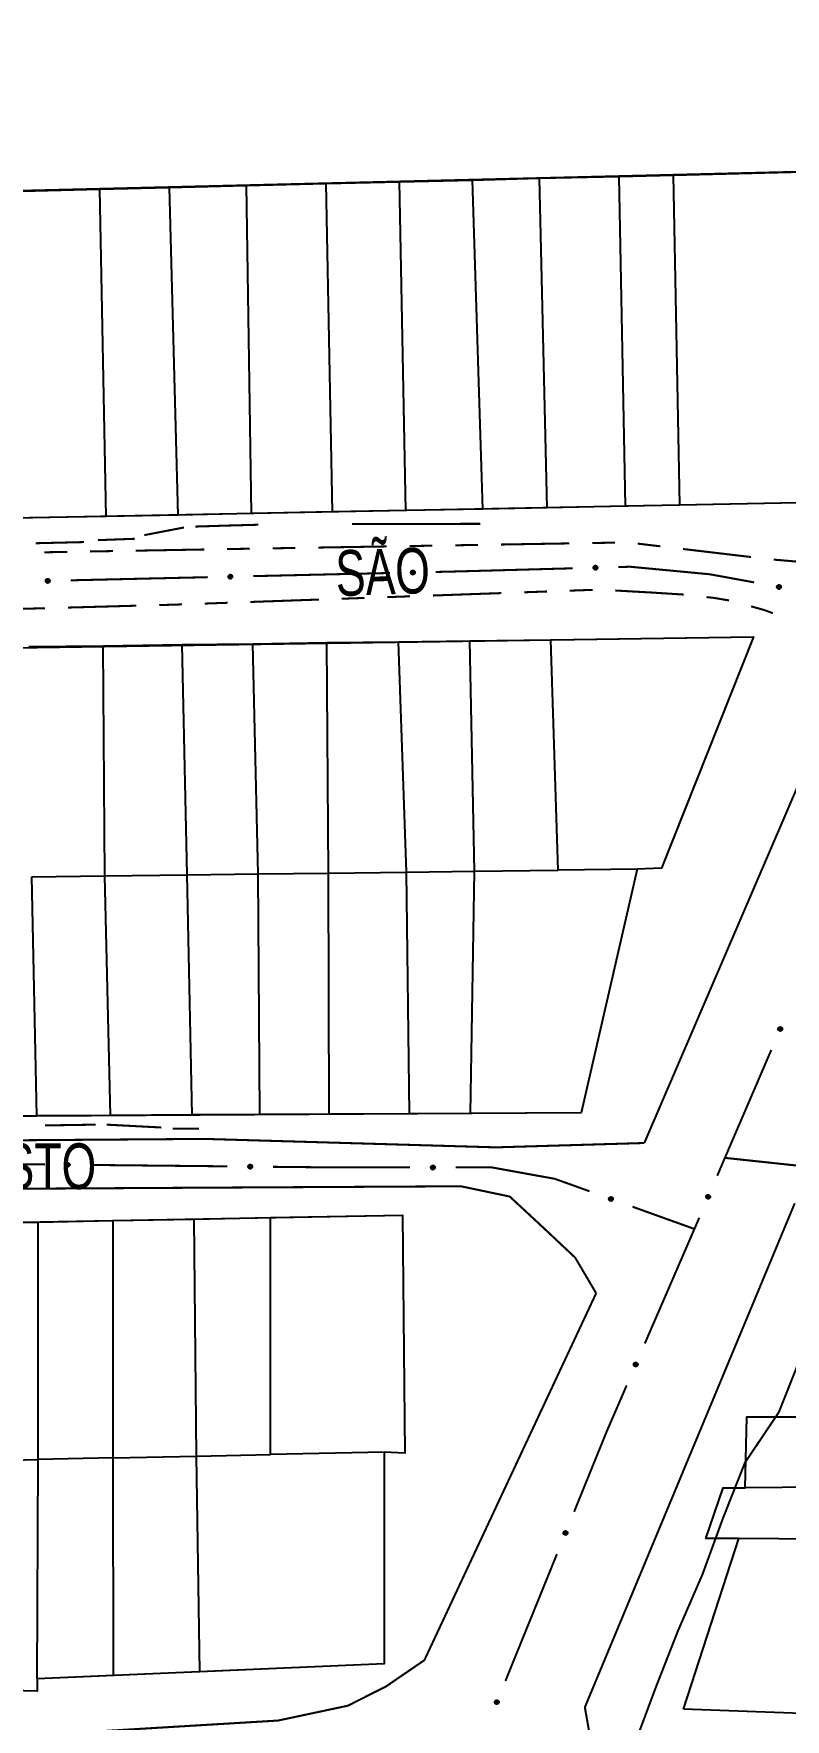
# Model space of a CAD drawing. Extents: x 203614 to 206284, y 4847494 to 4848495.
# Drawn here: x 204460.2 to 204526.1, y 4848072.4 to 4848220.1 of the extents above; entities that cross this region are included whole.
import ezdxf

# ---------------------------------------------------------------- set-up
doc = ezdxf.new("R2010")
doc.units = 0
doc.header["$LTSCALE"] = 1.5
doc.header["$MEASUREMENT"] = 0
doc.linetypes.add('PHANTOMX2', pattern=[5, 2.5, -0.5, 0.5, -0.5, 0.5, -0.5])
for name, color, linetype in [('CD-MALHA-LOTES', 40, 'CONTINUOUS'), ('HD-VALAS-DRENOS', 170, 'CONTINUOUS'), ('RU-QUADRAS', 210, 'CONTINUOUS'), ('SV-EIXO-RUA-N-PAV', 6, 'CONTINUOUS'), ('SV-EIXO-RUA-PAV', 20, 'CONTINUOUS'), ('SV-RUA-NAO-PAV-S-GUIA-C-GUIA', 7, 'PHANTOMX2'), ('SV-RUA-PAVIM-S-GUIA-C-GUIA', 7, 'CONTINUOUS'), ('SV-TXT-RUA-N-PAV-S-GUIA-C-GUIA', 7, 'CONTINUOUS')]:
    doc.layers.add(name, color=color, linetype=linetype)
doc.styles.add('ARIAL', font='ARIAL.TTF')

msp = doc.modelspace()

# ---------------------------------------------------------------- linework, layer by layer
at = {"layer": 'CD-MALHA-LOTES', "flags": 128}
for points in [[(204504.58, 4848207.45), (204511.56, 4848207.62)], [(204511.56, 4848207.62), (204516.32, 4848207.74)], [(204512.11, 4848178.72), (204511.56, 4848207.62)], [(204516.32, 4848207.74), (204541.45, 4848208.36)], [(204516.87, 4848178.81), (204516.32, 4848207.74)], [(204459.24, 4848206.34), (204466.05, 4848206.51)], [(204466.05, 4848206.51), (204472.14, 4848206.66)], [(204466.61, 4848177.83), (204466.05, 4848206.51)], [(204472.14, 4848206.66), (204478.89, 4848206.82)], [(204472.92, 4848177.95), (204472.14, 4848206.66)], [(204478.89, 4848206.82), (204485.87, 4848206.99)], [(204479.34, 4848178.08), (204478.89, 4848206.82)], [(204485.87, 4848206.99), (204492.29, 4848207.14)], [(204486.43, 4848178.22), (204485.87, 4848206.99)], [(204492.29, 4848207.14), (204498.71, 4848207.3)], [(204492.85, 4848178.34), (204492.29, 4848207.14)], [(204498.71, 4848207.3), (204504.58, 4848207.45)], [(204499.6, 4848178.47), (204498.71, 4848207.3)], [(204505.25, 4848178.58), (204504.58, 4848207.45)], [(204479.34, 4848178.08), (204472.92, 4848177.95)], [(204486.43, 4848178.22), (204479.34, 4848178.08)], [(204492.85, 4848178.34), (204486.43, 4848178.22)], [(204499.6, 4848178.47), (204492.85, 4848178.34)], [(204505.25, 4848178.58), (204499.6, 4848178.47)], [(204512.11, 4848178.72), (204505.25, 4848178.58)], [(204516.87, 4848178.81), (204512.11, 4848178.72)], [(204533.15, 4848179.13), (204516.87, 4848178.81)], [(204466.61, 4848177.83), (204459.91, 4848177.7)], [(204472.92, 4848177.95), (204466.61, 4848177.83)], [(204459.83, 4848166.42), (204466.35, 4848166.5)], [(204466.35, 4848166.5), (204473.26, 4848166.6)], [(204466.48, 4848146.33), (204466.35, 4848166.5)], [(204473.26, 4848166.6), (204479.46, 4848166.68)], [(204473.71, 4848146.42), (204473.26, 4848166.6)], [(204479.46, 4848166.68), (204485.94, 4848166.77)], [(204479.91, 4848146.5), (204479.46, 4848166.68)], [(204485.94, 4848166.77), (204492.21, 4848166.85)], [(204486.07, 4848146.58), (204485.94, 4848166.77)], [(204492.21, 4848166.85), (204498.47, 4848166.94)], [(204492.92, 4848146.67), (204492.21, 4848166.85)], [(204498.47, 4848166.94), (204505.57, 4848167.03)], [(204498.86, 4848146.75), (204498.47, 4848166.94)], [(204505.57, 4848167.03), (204523.32, 4848167.27)], [(204506.21, 4848146.85), (204505.57, 4848167.03)], [(204523.32, 4848167.27), (204515.25, 4848147)], [(204515.25, 4848147), (204513.12, 4848146.93)], [(204460.09, 4848146.25), (204466.48, 4848146.33)], [(204460.51, 4848125.31), (204460.09, 4848146.25)], [(204466.48, 4848146.33), (204473.71, 4848146.42)], [(204466.97, 4848125.35), (204466.48, 4848146.33)], [(204473.71, 4848146.42), (204479.91, 4848146.5)], [(204474.13, 4848125.39), (204473.71, 4848146.42)], [(204479.91, 4848146.5), (204486.07, 4848146.58)], [(204480.07, 4848125.42), (204479.91, 4848146.5)], [(204486.07, 4848146.58), (204492.92, 4848146.67)], [(204486.14, 4848125.45), (204486.07, 4848146.58)], [(204492.92, 4848146.67), (204498.86, 4848146.75)], [(204493.18, 4848125.49), (204492.92, 4848146.67)], [(204498.53, 4848125.52), (204498.86, 4848146.75)], [(204498.86, 4848146.75), (204506.21, 4848146.85)], [(204513.12, 4848146.93), (204506.21, 4848146.85)], [(204513.12, 4848146.93), (204508.22, 4848125.57)], [(204460.51, 4848125.31), (204454.44, 4848125.28)], [(204466.97, 4848125.35), (204460.51, 4848125.31)], [(204474.13, 4848125.39), (204466.97, 4848125.35)], [(204480.07, 4848125.42), (204474.13, 4848125.39)], [(204486.14, 4848125.45), (204480.07, 4848125.42)], [(204493.18, 4848125.49), (204486.14, 4848125.45)], [(204498.53, 4848125.52), (204493.18, 4848125.49)], [(204508.22, 4848125.57), (204498.53, 4848125.52)], [(204453.55, 4848115.89), (204460.64, 4848116.01)], [(204460.64, 4848116.01), (204467.22, 4848116.13)], [(204460.64, 4848095.19), (204460.64, 4848116.01)], [(204467.22, 4848116.13), (204474.3, 4848116.26)], [(204467.22, 4848095.34), (204467.22, 4848116.13)], [(204474.3, 4848116.26), (204480.99, 4848116.39)], [(204474.5, 4848095.49), (204474.3, 4848116.26)], [(204480.99, 4848116.39), (204492.56, 4848116.6)], [(204480.99, 4848095.64), (204480.99, 4848116.39)], [(204492.56, 4848116.6), (204492.76, 4848095.75)], [(204522.59, 4848092.72), (204522.73, 4848098.95)], [(204522.73, 4848098.95), (204527.86, 4848098.95)], [(204467.22, 4848095.34), (204460.64, 4848095.19)], [(204467.22, 4848095.34), (204474.5, 4848095.49)], [(204467.23, 4848076.29), (204467.22, 4848095.34)], [(204474.5, 4848095.49), (204480.99, 4848095.64)], [(204474.8, 4848076.61), (204474.5, 4848095.49)], [(204490.96, 4848095.85), (204480.99, 4848095.64)], [(204490.96, 4848095.85), (204490.96, 4848077.3)], [(204492.76, 4848095.75), (204490.96, 4848095.85)], [(204453.41, 4848095.04), (204460.64, 4848095.19)], [(204460.54, 4848076), (204460.64, 4848095.19)], [(204519.13, 4848088.29), (204520.65, 4848092.72)], [(204520.65, 4848092.72), (204522.59, 4848092.72)], [(204535.61, 4848092.85), (204522.59, 4848092.72)], [(204517.19, 4848073.33), (204522.04, 4848088.29)], [(204522.04, 4848088.29), (204519.13, 4848088.29)], [(204536.03, 4848088.15), (204522.04, 4848088.29)], [(204467.23, 4848076.29), (204460.54, 4848076)], [(204474.8, 4848076.61), (204467.23, 4848076.29)], [(204490.96, 4848077.3), (204474.8, 4848076.61)], [(204460.54, 4848074.91), (204453.51, 4848075.08)], [(204460.54, 4848076), (204460.54, 4848074.91)], [(204536.31, 4848072.63), (204517.19, 4848073.33)]]:
    msp.add_lwpolyline(points, dxfattribs=at)
at = {"layer": 'HD-VALAS-DRENOS', "const_width": 0.18, "flags": 128}
for points in [[(204473.42, 4848176.86), (204469.94, 4848176.19)], [(204479.92, 4848177.1), (204477.33, 4848177.03), (204474.42, 4848176.94)], [(204499.38, 4848177.18), (204488.13, 4848177.16)], [(204464.65, 4848175.58), (204460.43, 4848175.48)], [(204469.11, 4848175.87), (204465.87, 4848175.75)], [(204465.69, 4848124.54), (204461.23, 4848124.47)], [(204471.43, 4848124.29), (204466.64, 4848124.54)], [(204474.73, 4848124.19), (204472.43, 4848124.19)], [(204527.52, 4848104.33), (204525.53, 4848099.33), (204522.57, 4848094.93), (204520.65, 4848090.08), (204518.83, 4848085.1), (204516.71, 4848080.22), (204514.73, 4848075.17), (204512.83, 4848070.07)]]:
    msp.add_lwpolyline(points, dxfattribs=at)
at = {"layer": 'RU-QUADRAS', "color": 6, "linetype": 'Continuous'}
msp.add_lwpolyline([(204636.99, 4848403.78), (204541.45, 4848208.36), (204354.68, 4848203.82, 0.0130188012), (204383, 4848114.6), (204492.56, 4848116.6), (204492.76, 4848095.75), (204490.96, 4848095.85), (204490.96, 4848077.3), (204460.54, 4848076), (204460.54, 4848074.91), (204440.75, 4848075.41), (204440.75, 4848074.11), (204354.66, 4848074.51), (204313.29, 4848068.88), (204220.69, 4848038.65)], format="xyb", dxfattribs=at)
for points in [[(204354.68, 4848203.82), (204541.45, 4848208.36), (204533.15, 4848179.13), (204363.31, 4848175.81)], [(204366.39, 4848164.95), (204523.32, 4848167.27), (204515.25, 4848147), (204513.12, 4848146.93), (204508.22, 4848125.57), (204379.43, 4848124.79)], [(204517.19, 4848073.33), (204522.04, 4848088.29), (204519.13, 4848088.29), (204520.65, 4848092.72), (204522.59, 4848092.72), (204522.73, 4848098.95), (204527.86, 4848098.95), (204530.35, 4848110.03), (204536.72, 4848111.83), (204549.33, 4848111.83), (204549.33, 4848112.94), (204634.86, 4848114.05), (204634.58, 4848074.99), (204627.38, 4848074.99), (204627.38, 4848073.47), (204608.27, 4848073.19), (204608.27, 4848074.43), (204536.31, 4848072.63)]]:
    msp.add_lwpolyline(points, close=True, dxfattribs=at)
at = {"layer": 'SV-EIXO-RUA-N-PAV', "flags": 128}
for points in [[(204461.338504, 4848172.290689), (204461.37178, 4848172.326532), (204461.407709, 4848172.350532), (204461.443437, 4848172.361925), (204461.477634, 4848172.36376), (204461.512831, 4848172.361697), (204461.547857, 4848172.351788), (204461.584296, 4848172.332178), (204461.620486, 4848172.29905), (204461.642653, 4848172.260628), (204461.655696, 4848172.226198), (204461.659663, 4848172.19065), (204461.657086, 4848172.156492), (204461.64559, 4848172.120449), (204461.625357, 4848172.083715), (204461.591164, 4848172.048131), (204461.555779, 4848172.024843), (204461.520932, 4848172.014731), (204461.485169, 4848172.01097), (204461.449261, 4848172.013507), (204461.414934, 4848172.023432), (204461.377986, 4848172.04387), (204461.343312, 4848172.078083), (204461.319682, 4848172.113111), (204461.309083, 4848172.147807), (204461.306173, 4848172.183099), (204461.307813, 4848172.218426), (204461.316308, 4848172.25405), (204461.338504, 4848172.290689)], [(204477.334293, 4848172.657723), (204477.36757, 4848172.693566), (204477.403499, 4848172.717567), (204477.439227, 4848172.728959), (204477.473424, 4848172.730794), (204477.50862, 4848172.728731), (204477.543647, 4848172.718822), (204477.580086, 4848172.699213), (204477.616276, 4848172.666084), (204477.638443, 4848172.627663), (204477.651486, 4848172.593233), (204477.655453, 4848172.557684), (204477.652875, 4848172.523526), (204477.641379, 4848172.487483), (204477.621147, 4848172.450749), (204477.586954, 4848172.415166), (204477.551569, 4848172.391878), (204477.516722, 4848172.381766), (204477.480958, 4848172.378004), (204477.445051, 4848172.380541), (204477.410724, 4848172.390466), (204477.373775, 4848172.410904), (204477.339102, 4848172.445118), (204477.315472, 4848172.480145), (204477.304873, 4848172.514841), (204477.301963, 4848172.550133), (204477.303603, 4848172.58546), (204477.312098, 4848172.621085), (204477.334293, 4848172.657723)], [(204493.330083, 4848173.024758), (204493.363359, 4848173.060601), (204493.399288, 4848173.084601), (204493.435016, 4848173.095994), (204493.469213, 4848173.097829), (204493.50441, 4848173.095765), (204493.539436, 4848173.085856), (204493.575876, 4848173.066247), (204493.612065, 4848173.033119), (204493.634232, 4848172.994697), (204493.647276, 4848172.960267), (204493.651242, 4848172.924719), (204493.648665, 4848172.890561), (204493.637169, 4848172.854517), (204493.616936, 4848172.817784), (204493.582743, 4848172.7822), (204493.547358, 4848172.758912), (204493.512511, 4848172.7488), (204493.476748, 4848172.745039), (204493.44084, 4848172.747576), (204493.406514, 4848172.757501), (204493.369565, 4848172.777939), (204493.334891, 4848172.812152), (204493.311261, 4848172.847179), (204493.300663, 4848172.881875), (204493.297752, 4848172.917168), (204493.299392, 4848172.952495), (204493.307887, 4848172.988119), (204493.330083, 4848173.024758)], [(204509.324103, 4848173.443789), (204509.357227, 4848173.479772), (204509.393054, 4848173.503925), (204509.428733, 4848173.515469), (204509.462922, 4848173.517449), (204509.498127, 4848173.515535), (204509.533195, 4848173.505774), (204509.569718, 4848173.486319), (204509.606047, 4848173.453344), (204509.628377, 4848173.415017), (204509.641566, 4848173.380643), (204509.645683, 4848173.345111), (204509.643251, 4848173.310943), (204509.631907, 4848173.274851), (204509.61183, 4848173.238032), (204509.577789, 4848173.202304), (204509.542502, 4848173.178866), (204509.507698, 4848173.168607), (204509.471952, 4848173.164694), (204509.436033, 4848173.167079), (204509.401665, 4848173.176858), (204509.36463, 4848173.197139), (204509.329812, 4848173.231206), (204509.306034, 4848173.266132), (204509.295288, 4848173.300783), (204509.292228, 4848173.336063), (204509.293719, 4848173.371397), (204509.302063, 4848173.407057), (204509.324103, 4848173.443789)], [(204525.430902, 4848171.786299), (204525.471249, 4848171.813942), (204525.511578, 4848171.82945), (204525.548937, 4848171.832702), (204525.5827, 4848171.826968), (204525.61658, 4848171.817212), (204525.648568, 4848171.799839), (204525.6798, 4848171.772693), (204525.707814, 4848171.732414), (204525.720985, 4848171.690057), (204525.726133, 4848171.653601), (204525.722181, 4848171.618051), (204525.712152, 4848171.585297), (204525.693007, 4848171.552666), (204525.665188, 4848171.521284), (204525.624004, 4848171.494095), (204525.584363, 4848171.479163), (204525.548144, 4848171.476966), (204525.51243, 4848171.481165), (204525.477961, 4848171.49154), (204525.446659, 4848171.508775), (204525.415112, 4848171.536841), (204525.388815, 4848171.577845), (204525.373471, 4848171.617213), (204525.370766, 4848171.653391), (204525.375692, 4848171.688459), (204525.385064, 4848171.722559), (204525.401189, 4848171.755442), (204525.430902, 4848171.786299)], [(204463.086327, 4848121.141348), (204463.120774, 4848121.176068), (204463.157479, 4848121.198863), (204463.193565, 4848121.209065), (204463.227804, 4848121.209765), (204463.262913, 4848121.206535), (204463.297592, 4848121.19547), (204463.333361, 4848121.174663), (204463.368431, 4848121.140352), (204463.389312, 4848121.101217), (204463.401206, 4848121.066373), (204463.403992, 4848121.030713), (204463.400283, 4848120.996659), (204463.387598, 4848120.961017), (204463.366158, 4848120.924974), (204463.330804, 4848120.890544), (204463.294666, 4848120.868443), (204463.259502, 4848120.859492), (204463.223634, 4848120.856919), (204463.187831, 4848120.860645), (204463.153852, 4848120.871703), (204463.117601, 4848120.893355), (204463.084081, 4848120.9287), (204463.061626, 4848120.964492), (204463.052184, 4848120.99952), (204463.050446, 4848121.03489), (204463.053257, 4848121.070143), (204463.062928, 4848121.105466), (204463.086327, 4848121.141348)], [(204479.08549, 4848120.97767), (204479.119937, 4848121.012389), (204479.156642, 4848121.035185), (204479.192728, 4848121.045386), (204479.226967, 4848121.046086), (204479.262076, 4848121.042856), (204479.296754, 4848121.031791), (204479.332523, 4848121.010984), (204479.367594, 4848120.976674), (204479.388475, 4848120.937538), (204479.400369, 4848120.902694), (204479.403154, 4848120.867034), (204479.399446, 4848120.83298), (204479.386761, 4848120.797338), (204479.365321, 4848120.761296), (204479.329967, 4848120.726865), (204479.293829, 4848120.704764), (204479.258665, 4848120.695813), (204479.222797, 4848120.69324), (204479.186993, 4848120.696966), (204479.153015, 4848120.708025), (204479.116764, 4848120.729677), (204479.083244, 4848120.765021), (204479.060789, 4848120.800813), (204479.051347, 4848120.835841), (204479.049609, 4848120.871211), (204479.052419, 4848120.906464), (204479.062091, 4848120.941787), (204479.08549, 4848120.97767)], [(204495.083953, 4848120.901096), (204495.118039, 4848120.93617), (204495.154506, 4848120.959345), (204495.190485, 4848120.969919), (204495.224715, 4848120.970973), (204495.259855, 4848120.968107), (204495.294646, 4848120.957401), (204495.330629, 4848120.936966), (204495.366053, 4848120.90302), (204495.387338, 4848120.864103), (204495.399592, 4848120.829384), (204495.402746, 4848120.793754), (204495.39939, 4848120.759664), (204495.387075, 4848120.723893), (204495.366009, 4848120.68763), (204495.331013, 4848120.652836), (204495.295106, 4848120.630362), (204495.260037, 4848120.621047), (204495.224197, 4848120.618103), (204495.188357, 4848120.621459), (204495.154266, 4848120.632165), (204495.117793, 4848120.65344), (204495.083909, 4848120.688436), (204495.061085, 4848120.723993), (204495.05128, 4848120.758922), (204495.049176, 4848120.794272), (204495.051622, 4848120.829552), (204495.060928, 4848120.864973), (204495.083953, 4848120.901096)], [(204510.732528, 4848118.178081), (204510.776468, 4848118.199561), (204510.818624, 4848118.209036), (204510.856059, 4848118.206819), (204510.888628, 4848118.196234), (204510.920728, 4848118.181653), (204510.949849, 4848118.159811), (204510.976799, 4848118.12841), (204510.998655, 4848118.084484), (204511.005524, 4848118.040661), (204511.005314, 4848118.003844), (204510.996232, 4848117.969248), (204510.981544, 4848117.938301), (204510.957856, 4848117.908803), (204510.925768, 4848117.881801), (204510.881067, 4848117.860893), (204510.839674, 4848117.851887), (204510.803522, 4848117.854983), (204510.768798, 4848117.864333), (204510.736205, 4848117.879612), (204510.707743, 4848117.901217), (204510.680616, 4848117.933574), (204510.660564, 4848117.977968), (204510.65111, 4848118.019149), (204510.653697, 4848118.055335), (204510.663672, 4848118.089314), (204510.677906, 4848118.121688), (204510.698643, 4848118.151875), (204510.732528, 4848118.178081)]]:
    msp.add_lwpolyline(points, close=True, dxfattribs=at)
for points in [[(204461.306173, 4848172.183099), (204461.655696, 4848172.226198)], [(204461.307813, 4848172.218426), (204461.642653, 4848172.260628)], [(204461.309083, 4848172.147807), (204461.659663, 4848172.19065)], [(204461.310235, 4848172.165081), (204461.655982, 4848172.205772)], [(204461.310754, 4848172.201945), (204461.644161, 4848172.245082)], [(204461.316308, 4848172.25405), (204461.620486, 4848172.29905)], [(204461.316793, 4848172.236205), (204461.626977, 4848172.280174)], [(204461.31787, 4848172.129769), (204461.655369, 4848172.173)], [(204461.319682, 4848172.113111), (204461.657086, 4848172.156492)], [(204461.328288, 4848172.270591), (204461.598911, 4848172.313653)], [(204461.33369, 4848172.094645), (204461.646633, 4848172.137313)], [(204461.338504, 4848172.290689), (204461.584296, 4848172.332178)], [(204461.343312, 4848172.078083), (204461.64559, 4848172.120449)], [(204461.357423, 4848172.309476), (204461.558693, 4848172.341392)], [(204461.364453, 4848172.062594), (204461.632441, 4848172.1015)], [(204461.37178, 4848172.326532), (204461.547857, 4848172.351788)], [(204461.392202, 4848172.340302), (204461.521516, 4848172.355553)], [(204461.407709, 4848172.350532), (204461.512831, 4848172.361697)], [(204477.301963, 4848172.550133), (204477.651486, 4848172.593233)], [(204477.303603, 4848172.58546), (204477.638443, 4848172.627663)], [(204477.304873, 4848172.514841), (204477.655453, 4848172.557684)], [(204477.306025, 4848172.532115), (204477.651771, 4848172.572806)], [(204477.306544, 4848172.568979), (204477.63995, 4848172.612116)], [(204477.312098, 4848172.621085), (204477.616276, 4848172.666084)], [(204477.312582, 4848172.60324), (204477.622766, 4848172.647209)], [(204477.31366, 4848172.496804), (204477.651158, 4848172.540035)], [(204477.315472, 4848172.480145), (204477.652875, 4848172.523526)], [(204477.324077, 4848172.637625), (204477.594701, 4848172.680687)], [(204477.329479, 4848172.46168), (204477.642423, 4848172.504347)], [(204477.334293, 4848172.657723), (204477.580086, 4848172.699213)], [(204477.339102, 4848172.445118), (204477.641379, 4848172.487483)], [(204477.353212, 4848172.676511), (204477.554483, 4848172.708427)], [(204477.360242, 4848172.429628), (204477.628231, 4848172.468535)], [(204477.36757, 4848172.693566), (204477.543647, 4848172.718822)], [(204477.373775, 4848172.410904), (204477.621147, 4848172.450749)], [(204477.387992, 4848172.707336), (204477.517306, 4848172.722587)], [(204477.397701, 4848172.40319), (204477.596305, 4848172.432315)], [(204477.403499, 4848172.717567), (204477.50862, 4848172.728731)], [(204477.410724, 4848172.390466), (204477.586954, 4848172.415166)], [(204477.432212, 4848172.386239), (204477.562858, 4848172.402885)], [(204477.445051, 4848172.380541), (204477.551569, 4848172.391878)], [(204493.297752, 4848172.917168), (204493.647276, 4848172.960267)], [(204493.299392, 4848172.952495), (204493.634232, 4848172.994697)], [(204493.300663, 4848172.881875), (204493.651242, 4848172.924719)], [(204493.301815, 4848172.89915), (204493.647561, 4848172.93984)], [(204493.302334, 4848172.936013), (204493.63574, 4848172.979151)], [(204493.307887, 4848172.988119), (204493.612065, 4848173.033119)], [(204493.308372, 4848172.970274), (204493.618556, 4848173.014243)], [(204493.309449, 4848172.863838), (204493.646948, 4848172.907069)], [(204493.311261, 4848172.847179), (204493.648665, 4848172.890561)], [(204493.319867, 4848173.00466), (204493.59049, 4848173.047721)], [(204493.325269, 4848172.828714), (204493.638213, 4848172.871382)], [(204493.330083, 4848173.024758), (204493.575876, 4848173.066247)], [(204493.334891, 4848172.812152), (204493.637169, 4848172.854517)], [(204493.349002, 4848173.043545), (204493.550272, 4848173.075461)], [(204493.356032, 4848172.796663), (204493.624021, 4848172.835569)], [(204493.363359, 4848173.060601), (204493.539436, 4848173.085856)], [(204493.369565, 4848172.777939), (204493.616936, 4848172.817784)], [(204493.383782, 4848173.074371), (204493.513095, 4848173.089622)], [(204493.39349, 4848172.770225), (204493.592095, 4848172.79935)], [(204493.399288, 4848173.084601), (204493.50441, 4848173.095765)], [(204493.406514, 4848172.757501), (204493.582743, 4848172.7822)], [(204493.428001, 4848172.753273), (204493.558648, 4848172.76992)], [(204493.44084, 4848172.747576), (204493.547358, 4848172.758912)], [(204509.292228, 4848173.336063), (204509.641566, 4848173.380643)], [(204509.293719, 4848173.371397), (204509.628377, 4848173.415017)], [(204509.295288, 4848173.300783), (204509.645683, 4848173.345111)], [(204509.296367, 4848173.318062), (204509.641938, 4848173.360217)], [(204509.29673, 4848173.354928), (204509.62995, 4848173.399477)], [(204509.302063, 4848173.407057), (204509.606047, 4848173.453344)], [(204509.302623, 4848173.389214), (204509.612618, 4848173.434497)], [(204509.304151, 4848173.282783), (204509.641464, 4848173.327444)], [(204509.306034, 4848173.266132), (204509.643251, 4848173.310943)], [(204509.313972, 4848173.423648), (204509.58441, 4848173.467856)], [(204509.320119, 4848173.247727), (204509.63288, 4848173.29172)], [(204509.324103, 4848173.443789), (204509.569718, 4848173.486319)], [(204509.329812, 4848173.231206), (204509.631907, 4848173.274851)], [(204509.342942, 4848173.462656), (204509.544075, 4848173.495425)], [(204509.351018, 4848173.215806), (204509.618839, 4848173.255847)], [(204509.357227, 4848173.479772), (204509.533195, 4848173.505774)], [(204509.36463, 4848173.197139), (204509.61183, 4848173.238032)], [(204509.377591, 4848173.493629), (204509.506839, 4848173.509428)], [(204509.388588, 4848173.189527), (204509.587067, 4848173.219493)], [(204509.393054, 4848173.503925), (204509.498127, 4848173.515535)], [(204509.401665, 4848173.176858), (204509.577789, 4848173.202304)], [(204509.42317, 4848173.172722), (204509.553745, 4848173.189922)], [(204509.436033, 4848173.167079), (204509.542502, 4848173.178866)], [(204461.377986, 4848172.04387), (204461.625357, 4848172.083715)], [(204461.401911, 4848172.036156), (204461.600515, 4848172.065281)], [(204461.414934, 4848172.023432), (204461.591164, 4848172.048131)], [(204461.436422, 4848172.019204), (204461.567069, 4848172.035851)], [(204461.449261, 4848172.013507), (204461.555779, 4848172.024843)], [(204525.370766, 4848171.653391), (204525.722181, 4848171.618051)], [(204525.373471, 4848171.617213), (204525.712152, 4848171.585297)], [(204525.375369, 4848171.633862), (204525.714109, 4848171.601778)], [(204525.37569, 4848171.669988), (204525.721917, 4848171.633612)], [(204525.375692, 4848171.688459), (204525.726133, 4848171.653601)], [(204525.383073, 4848171.596118), (204525.697736, 4848171.568887)], [(204525.384307, 4848171.705835), (204525.719035, 4848171.67456)], [(204525.385064, 4848171.722559), (204525.720985, 4848171.690057)], [(204525.388815, 4848171.577845), (204525.693007, 4848171.552666)], [(204525.397736, 4848171.737927), (204525.709993, 4848171.712573)], [(204525.401189, 4848171.755442), (204525.707814, 4848171.732414)], [(204525.40603, 4848171.558084), (204525.676012, 4848171.537075)], [(204525.415112, 4848171.536841), (204525.665188, 4848171.521284)], [(204525.416514, 4848171.768941), (204525.689981, 4848171.751406)], [(204525.430902, 4848171.786299), (204525.6798, 4848171.772693)], [(204525.436754, 4848171.524052), (204525.6369, 4848171.508767)], [(204525.446659, 4848171.508775), (204525.624004, 4848171.494095)], [(204525.453491, 4848171.800463), (204525.656851, 4848171.787314)], [(204525.46669, 4848171.499923), (204525.597797, 4848171.487417)], [(204525.471249, 4848171.813942), (204525.648568, 4848171.799839)], [(204525.477961, 4848171.49154), (204525.584363, 4848171.479163)], [(204525.494201, 4848171.822881), (204525.623701, 4848171.809308)], [(204525.511578, 4848171.82945), (204525.61658, 4848171.817212)], [(204463.050446, 4848121.03489), (204463.401206, 4848121.066373)], [(204463.052184, 4848120.99952), (204463.403992, 4848121.030713)], [(204463.053257, 4848121.070143), (204463.389312, 4848121.101217)], [(204463.053908, 4848121.016747), (204463.400814, 4848121.045948)], [(204463.05565, 4848121.053573), (204463.390303, 4848121.085629)], [(204463.060368, 4848120.981201), (204463.399114, 4848121.013215)], [(204463.061626, 4848120.964492), (204463.400283, 4848120.996659)], [(204463.062821, 4848121.087615), (204463.374293, 4848121.121272)], [(204463.062928, 4848121.105466), (204463.368431, 4848121.140352)], [(204463.075014, 4848120.945572), (204463.3892, 4848120.977837)], [(204463.07545, 4848121.1216), (204463.347353, 4848121.155663)], [(204463.084081, 4848120.9287), (204463.387598, 4848120.961017)], [(204463.086327, 4848121.141348), (204463.333361, 4848121.174663)], [(204463.104697, 4848120.912518), (204463.373828, 4848120.942515)], [(204463.105859, 4848121.159498), (204463.308077, 4848121.184721)], [(204463.117601, 4848120.893355), (204463.366158, 4848120.924974)], [(204463.120774, 4848121.176068), (204463.297592, 4848121.19547)], [(204463.141258, 4848120.884852), (204463.340719, 4848120.907374)], [(204463.141642, 4848121.189153), (204463.27139, 4848121.200107)], [(204463.153852, 4848120.871703), (204463.330804, 4848120.890544)], [(204463.157479, 4848121.198863), (204463.262913, 4848121.206535)], [(204463.175187, 4848120.866765), (204463.306314, 4848120.87907)], [(204463.187831, 4848120.860645), (204463.294666, 4848120.868443)], [(204479.049609, 4848120.871211), (204479.400369, 4848120.902694)], [(204479.051347, 4848120.835841), (204479.403154, 4848120.867034)], [(204479.052419, 4848120.906464), (204479.388475, 4848120.937538)], [(204479.053071, 4848120.853068), (204479.399977, 4848120.882269)], [(204479.054812, 4848120.889894), (204479.389466, 4848120.92195)], [(204479.05953, 4848120.817523), (204479.398277, 4848120.849536)], [(204479.060789, 4848120.800813), (204479.399446, 4848120.83298)], [(204479.061984, 4848120.923936), (204479.373455, 4848120.957593)], [(204479.062091, 4848120.941787), (204479.367594, 4848120.976674)], [(204479.074176, 4848120.781893), (204479.388363, 4848120.814158)], [(204479.074613, 4848120.957921), (204479.346515, 4848120.991984)], [(204479.083244, 4848120.765021), (204479.386761, 4848120.797338)], [(204479.08549, 4848120.97767), (204479.332523, 4848121.010984)], [(204479.103859, 4848120.748839), (204479.372991, 4848120.778836)], [(204479.105021, 4848120.995819), (204479.307239, 4848121.021042)], [(204479.116764, 4848120.729677), (204479.365321, 4848120.761296)], [(204479.119937, 4848121.012389), (204479.296754, 4848121.031791)], [(204479.14042, 4848120.721173), (204479.339881, 4848120.743696)], [(204479.140804, 4848121.025474), (204479.270553, 4848121.036428)], [(204479.153015, 4848120.708025), (204479.329967, 4848120.726865)], [(204479.156642, 4848121.035185), (204479.262076, 4848121.042856)], [(204479.17435, 4848120.703087), (204479.305477, 4848120.715391)], [(204479.186993, 4848120.696966), (204479.293829, 4848120.704764)], [(204495.049176, 4848120.794272), (204495.399592, 4848120.829384)], [(204495.05128, 4848120.758922), (204495.402746, 4848120.793754)], [(204495.051622, 4848120.829552), (204495.387338, 4848120.864103)], [(204495.052826, 4848120.776166), (204495.399411, 4848120.808956)], [(204495.054186, 4848120.813008), (204495.38849, 4848120.848526)], [(204495.059653, 4848120.740689), (204495.39805, 4848120.776207)], [(204495.060928, 4848120.864973), (204495.366053, 4848120.90302)], [(204495.061005, 4848120.847122), (204495.372111, 4848120.884002)], [(204495.061085, 4848120.723993), (204495.39939, 4848120.759664)], [(204495.073281, 4848120.881236), (204495.344817, 4848120.918111)], [(204495.074667, 4848120.705213), (204495.388503, 4848120.740729)], [(204495.083909, 4848120.688436), (204495.387075, 4848120.723893)], [(204495.083953, 4848120.901096), (204495.330629, 4848120.936966)], [(204495.103296, 4848120.919447), (204495.305242, 4848120.946762)], [(204495.104691, 4848120.672468), (204495.373498, 4848120.705249)], [(204495.117793, 4848120.65344), (204495.366009, 4848120.68763)], [(204495.118039, 4848120.93617), (204495.294646, 4848120.957401)], [(204495.13877, 4848120.94947), (204495.268398, 4848120.961767)], [(204495.141536, 4848120.645182), (204495.340753, 4848120.669768)], [(204495.154266, 4848120.632165), (204495.331013, 4848120.652836)], [(204495.154506, 4848120.959345), (204495.259855, 4848120.968107)], [(204495.175651, 4848120.627448), (204495.306644, 4848120.641109)], [(204495.188357, 4848120.621459), (204495.295106, 4848120.630362)], [(204510.65111, 4848118.019149), (204510.981544, 4848117.938301)], [(204510.653697, 4848118.055335), (204510.996232, 4848117.969248)], [(204510.65541, 4848118.035345), (204510.985879, 4848117.954323)], [(204510.657541, 4848117.996882), (204510.964895, 4848117.924164)], [(204510.660564, 4848117.977968), (204510.957856, 4848117.908803)], [(204510.660984, 4848118.07104), (204510.998235, 4848117.984681)], [(204510.663672, 4848118.089314), (204511.005314, 4848118.003844)], [(204510.674721, 4848117.955913), (204510.938774, 4848117.89585)], [(204510.674724, 4848118.105251), (204511.00134, 4848118.025613)], [(204510.677906, 4848118.121688), (204511.005524, 4848118.040661)], [(204510.680616, 4848117.933574), (204510.925768, 4848117.881801)], [(204510.692678, 4848118.135049), (204510.997925, 4848118.064537)], [(204510.698643, 4848118.151875), (204510.998655, 4848118.084484)], [(204510.700167, 4848117.917773), (204510.895959, 4848117.873533)], [(204510.707743, 4848117.901217), (204510.881067, 4848117.860893)], [(204510.715769, 4848118.163001), (204510.983775, 4848118.105868)], [(204510.726273, 4848117.889546), (204510.854167, 4848117.858099)], [(204510.732528, 4848118.178081), (204510.976799, 4848118.12841)], [(204510.736205, 4848117.879612), (204510.839674, 4848117.851887)], [(204510.756938, 4848118.188809), (204510.956222, 4848118.146215)], [(204510.776468, 4848118.199561), (204510.949849, 4848118.159811)], [(204510.800476, 4848118.205066), (204510.926624, 4848118.172796)], [(204510.818624, 4848118.209036), (204510.920728, 4848118.181653)]]:
    msp.add_lwpolyline(points, dxfattribs=at)
at = {"layer": 'SV-EIXO-RUA-N-PAV', "const_width": 0.18, "flags": 128}
for points in [[(204463.484145, 4848172.229813), (204475.480987, 4848172.505089)], [(204479.479935, 4848172.596847), (204491.476777, 4848172.872123)], [(204495.475724, 4848172.963882), (204496.475461, 4848172.986821)], [(204496.475461, 4848172.986821), (204497.05, 4848173)], [(204497.05, 4848173), (204507.47146, 4848173.283304)], [(204511.469983, 4848173.392003), (204512.469614, 4848173.419178)], [(204512.469614, 4848173.419178), (204512.5, 4848173.42)], [(204512.5, 4848173.42), (204519.438741, 4848172.764839)], [(204519.438741, 4848172.764839), (204519.49, 4848172.76)], [(204519.49, 4848172.76), (204523.373897, 4848172.048593)], [(204451.48, 4848121.15), (204461.228978, 4848121.050263)], [(204465.228769, 4848121.009344), (204477.228141, 4848120.886585)], [(204481.227932, 4848120.845665), (204486.22767, 4848120.794515)], [(204486.22767, 4848120.794515), (204486.67, 4848120.79)], [(204486.67, 4848120.79), (204493.227647, 4848120.790791)], [(204497.227647, 4848120.791274), (204500.227647, 4848120.791636)], [(204500.227647, 4848120.791636), (204500.4, 4848120.79)], [(204500.4, 4848120.79), (204505.150319, 4848119.929435)], [(204520.81, 4848121.63), (204532.741905, 4848120.353426)], [(204505.150319, 4848119.929435), (204505.92, 4848119.79)], [(204505.92, 4848119.79), (204508.948305, 4848118.70209)], [(204512.712757, 4848117.349721), (204517.418322, 4848115.659261)], [(204517.418322, 4848115.659261), (204518.14, 4848115.4)]]:
    msp.add_lwpolyline(points, dxfattribs=at)
at = {"layer": 'SV-EIXO-RUA-PAV', "flags": 128}
for points in [[(204525.506618, 4848132.831753), (204525.487866, 4848132.876924), (204525.480986, 4848132.91958), (204525.485488, 4848132.956809), (204525.498045, 4848132.98867), (204525.514562, 4848133.019819), (204525.538143, 4848133.047549), (204525.571133, 4848133.07253), (204525.616313, 4848133.091659), (204525.660474, 4848133.095835), (204525.697209, 4848133.093374), (204525.731186, 4848133.082194), (204525.761177, 4848133.065641), (204525.789171, 4848133.040193), (204525.81416, 4848133.006514), (204525.832296, 4848132.960618), (204525.838754, 4848132.918752), (204525.833454, 4848132.882857), (204525.821997, 4848132.84877), (204525.804754, 4848132.817172), (204525.781449, 4848132.790085), (204525.747494, 4848132.764986), (204525.701957, 4848132.747687), (204525.660275, 4848132.740769), (204525.624314, 4848132.745563), (204525.591009, 4848132.757598), (204525.559566, 4848132.773784), (204525.530704, 4848132.796328), (204525.506618, 4848132.831753)], [(204519.190656, 4848118.13098), (204519.17185, 4848118.176129), (204519.16492, 4848118.218777), (204519.169378, 4848118.256012), (204519.181897, 4848118.287887), (204519.198377, 4848118.319056), (204519.221925, 4848118.346814), (204519.254886, 4848118.371833), (204519.300043, 4848118.391016), (204519.344199, 4848118.395244), (204519.380937, 4848118.392826), (204519.414927, 4848118.381686), (204519.444937, 4848118.365169), (204519.472962, 4848118.339755), (204519.497991, 4848118.306105), (204519.51618, 4848118.26023), (204519.522688, 4848118.218373), (204519.51743, 4848118.182471), (204519.506015, 4848118.14837), (204519.488808, 4848118.116752), (204519.465536, 4848118.089637), (204519.43161, 4848118.064498), (204519.386094, 4848118.047145), (204519.34442, 4848118.040178), (204519.308454, 4848118.04493), (204519.275135, 4848118.056925), (204519.243672, 4848118.073074), (204519.214784, 4848118.095584), (204519.190656, 4848118.13098)], [(204512.841599, 4848103.445094), (204512.822969, 4848103.490315), (204512.816204, 4848103.53299), (204512.820806, 4848103.570207), (204512.833448, 4848103.602034), (204512.850049, 4848103.633138), (204512.873704, 4848103.660805), (204512.906762, 4848103.685696), (204512.951993, 4848103.704703), (204512.996165, 4848103.70876), (204513.032894, 4848103.706201), (204513.06684, 4848103.694929), (204513.096786, 4848103.678296), (204513.124712, 4848103.652773), (204513.14961, 4848103.619027), (204513.167622, 4848103.573082), (204513.173967, 4848103.531199), (204513.168571, 4848103.495318), (204513.157023, 4848103.461262), (204513.139694, 4848103.429711), (204513.116317, 4848103.402686), (204513.082294, 4848103.377679), (204513.036711, 4848103.360502), (204512.99501, 4848103.353696), (204512.959063, 4848103.358588), (204512.92579, 4848103.370712), (204512.894391, 4848103.386983), (204512.86559, 4848103.409604), (204512.841599, 4848103.445094)], [(204506.688702, 4848088.673814), (204506.669032, 4848088.718592), (204506.661284, 4848088.7611), (204506.665025, 4848088.798413), (204506.676929, 4848088.830524), (204506.692807, 4848088.862003), (204506.715818, 4848088.890208), (204506.748291, 4848088.915856), (204506.793072, 4848088.935903), (204506.837138, 4848088.940979), (204506.873916, 4848088.939268), (204506.908114, 4848088.928784), (204506.938436, 4848088.912846), (204506.966944, 4848088.887975), (204506.992614, 4848088.854813), (204507.011683, 4848088.809296), (204507.018993, 4848088.767571), (204507.014427, 4848088.731575), (204507.003669, 4848088.697261), (204506.987073, 4848088.665318), (204506.964326, 4848088.637761), (204506.930889, 4848088.611975), (204506.885715, 4848088.59375), (204506.844183, 4848088.585983), (204506.808132, 4848088.590043), (204506.774589, 4848088.601395), (204506.742822, 4848088.616937), (204506.713506, 4848088.638888), (204506.688702, 4848088.673814)], [(204500.669796, 4848073.849079), (204500.650126, 4848073.893857), (204500.642378, 4848073.936364), (204500.646119, 4848073.973678), (204500.658023, 4848074.005788), (204500.673901, 4848074.037268), (204500.696912, 4848074.065473), (204500.729385, 4848074.091121), (204500.774166, 4848074.111168), (204500.818232, 4848074.116244), (204500.85501, 4848074.114533), (204500.889208, 4848074.104048), (204500.91953, 4848074.088111), (204500.948038, 4848074.06324), (204500.973708, 4848074.030078), (204500.992777, 4848073.984561), (204501.000087, 4848073.942836), (204500.995521, 4848073.90684), (204500.984762, 4848073.872526), (204500.968167, 4848073.840583), (204500.94542, 4848073.813026), (204500.911983, 4848073.78724), (204500.866809, 4848073.769015), (204500.825277, 4848073.761248), (204500.789226, 4848073.765308), (204500.755683, 4848073.77666), (204500.723916, 4848073.792202), (204500.6946, 4848073.814153), (204500.669796, 4848073.849079)]]:
    msp.add_lwpolyline(points, close=True, dxfattribs=at)
for points in [[(204525.480986, 4848132.91958), (204525.514562, 4848133.019819)], [(204525.483839, 4848132.901223), (204525.523762, 4848133.025162)], [(204525.487866, 4848132.876924), (204525.538143, 4848133.047549)], [(204525.497404, 4848132.856773), (204525.552104, 4848133.053079)], [(204525.506618, 4848132.831753), (204525.571133, 4848133.07253)], [(204525.520645, 4848132.814103), (204525.594059, 4848133.078113)], [(204525.530704, 4848132.796328), (204525.616313, 4848133.091659)], [(204525.547133, 4848132.789346), (204525.636178, 4848133.08971)], [(204525.559566, 4848132.773784), (204525.660474, 4848133.095835)], [(204525.575777, 4848132.769603), (204525.675239, 4848133.090738)], [(204525.591009, 4848132.757598), (204525.697209, 4848133.093374)], [(204525.609084, 4848132.753797), (204525.715904, 4848133.085136)], [(204525.624314, 4848132.745563), (204525.731186, 4848133.082194)], [(204525.644372, 4848132.746051), (204525.74545, 4848133.070947)], [(204525.660275, 4848132.740769), (204525.761177, 4848133.065641)], [(204525.682893, 4848132.745826), (204525.77427, 4848133.048158)], [(204525.701957, 4848132.747687), (204525.789171, 4848133.040193)], [(204525.724837, 4848132.760468), (204525.800933, 4848133.020355)], [(204525.747494, 4848132.764986), (204525.81416, 4848133.006514)], [(204525.764461, 4848132.783534), (204525.82059, 4848132.976256)], [(204525.781449, 4848132.790085), (204525.832296, 4848132.960618)], [(204525.794232, 4848132.807866), (204525.83344, 4848132.933598)], [(204525.804754, 4848132.817172), (204525.838754, 4848132.918752)], [(204519.16492, 4848118.218777), (204519.198377, 4848118.319056)], [(204519.167795, 4848118.200423), (204519.207571, 4848118.324409)], [(204519.17185, 4848118.176129), (204519.221925, 4848118.346814)], [(204519.181412, 4848118.155989), (204519.23588, 4848118.35236)], [(204519.190656, 4848118.13098), (204519.254886, 4848118.371833)], [(204519.204704, 4848118.113346), (204519.277805, 4848118.377444)], [(204519.214784, 4848118.095584), (204519.300043, 4848118.391016)], [(204519.231221, 4848118.088621), (204519.319911, 4848118.38909)], [(204519.243672, 4848118.073074), (204519.344199, 4848118.395244)], [(204519.259888, 4848118.068912), (204519.35897, 4848118.390165)], [(204519.275135, 4848118.056925), (204519.380937, 4848118.392826)], [(204519.293214, 4848118.053145), (204519.399641, 4848118.384611)], [(204519.308454, 4848118.04493), (204519.414927, 4848118.381686)], [(204519.328511, 4848118.045441), (204519.429205, 4848118.370456)], [(204519.34442, 4848118.040178), (204519.444937, 4848118.365169)], [(204519.367032, 4848118.045262), (204519.458051, 4848118.347702)], [(204519.386094, 4848118.047145), (204519.472962, 4848118.339755)], [(204519.408958, 4848118.059954), (204519.484747, 4848118.31993)], [(204519.43161, 4848118.064498), (204519.497991, 4848118.306105)], [(204519.448555, 4848118.083067), (204519.504456, 4848118.275854)], [(204519.465536, 4848118.089637), (204519.51618, 4848118.26023)], [(204519.478297, 4848118.107434), (204519.517357, 4848118.233212)], [(204519.488808, 4848118.116752), (204519.522688, 4848118.218373)], [(204512.816204, 4848103.53299), (204512.850049, 4848103.633138)], [(204512.819007, 4848103.514625), (204512.859263, 4848103.638456)], [(204512.822969, 4848103.490315), (204512.873704, 4848103.660805)], [(204512.832452, 4848103.470138), (204512.88768, 4848103.666297)], [(204512.841599, 4848103.445094), (204512.906762, 4848103.685696)], [(204512.855579, 4848103.427406), (204512.929703, 4848103.691218)], [(204512.86559, 4848103.409604), (204512.951993, 4848103.704703)], [(204512.882, 4848103.402578), (204512.971853, 4848103.702701)], [(204512.894391, 4848103.386983), (204512.996165, 4848103.70876)], [(204512.910591, 4848103.382758), (204513.010916, 4848103.703625)], [(204512.92579, 4848103.370712), (204513.032894, 4848103.706201)], [(204512.943855, 4848103.366862), (204513.051566, 4848103.697913)], [(204512.959063, 4848103.358588), (204513.06684, 4848103.694929)], [(204512.979122, 4848103.359021), (204513.081074, 4848103.683644)], [(204512.99501, 4848103.353696), (204513.096786, 4848103.678296)], [(204513.017642, 4848103.358693), (204513.109832, 4848103.660778)], [(204513.036711, 4848103.360502), (204513.124712, 4848103.652773)], [(204513.059625, 4848103.373222), (204513.136421, 4848103.632903)], [(204513.082294, 4848103.377679), (204513.14961, 4848103.619027)], [(204513.099311, 4848103.396182), (204513.155958, 4848103.588751)], [(204513.116317, 4848103.402686), (204513.167622, 4848103.573082)], [(204513.129147, 4848103.420433), (204513.168693, 4848103.546059)], [(204513.139694, 4848103.429711), (204513.173967, 4848103.531199)], [(204506.661284, 4848088.7611), (204506.692807, 4848088.862003)], [(204506.664511, 4848088.742805), (204506.701896, 4848088.867532)], [(204506.669032, 4848088.718592), (204506.715818, 4848088.890208)], [(204506.678979, 4848088.69864), (204506.729663, 4848088.896022)], [(204506.688702, 4848088.673814), (204506.748291, 4848088.915856)], [(204506.703086, 4848088.656453), (204506.771099, 4848088.921907)], [(204506.713506, 4848088.638888), (204506.793072, 4848088.935903)], [(204506.730074, 4848088.632242), (204506.812972, 4848088.93436)], [(204506.742822, 4848088.616937), (204506.837138, 4848088.940979)], [(204506.759115, 4848088.613088), (204506.852004, 4848088.936185)], [(204506.774589, 4848088.601395), (204506.873916, 4848088.939268)], [(204506.792737, 4848088.597964), (204506.892775, 4848088.931414)], [(204506.808132, 4848088.590043), (204506.908114, 4848088.928784)], [(204506.828176, 4848088.590939), (204506.922604, 4848088.91783)], [(204506.844183, 4848088.585983), (204506.938436, 4848088.912846)], [(204506.866694, 4848088.591501), (204506.951883, 4848088.895634)], [(204506.885715, 4848088.59375), (204506.966944, 4848088.887975)], [(204506.908329, 4848088.606996), (204506.979108, 4848088.868381)], [(204506.930889, 4848088.611975), (204506.992614, 4848088.854813)], [(204506.947475, 4848088.630865), (204506.99966, 4848088.824692)], [(204506.964326, 4848088.637761), (204507.011683, 4848088.809296)], [(204506.976743, 4848088.6558), (204507.013378, 4848088.782305)], [(204506.987073, 4848088.665318), (204507.018993, 4848088.767571)], [(204500.642378, 4848073.936364), (204500.673901, 4848074.037268)], [(204500.645605, 4848073.91807), (204500.68299, 4848074.042797)], [(204500.650126, 4848073.893857), (204500.696912, 4848074.065473)], [(204500.660073, 4848073.873905), (204500.710757, 4848074.071287)], [(204500.669796, 4848073.849079), (204500.729385, 4848074.091121)], [(204500.68418, 4848073.831718), (204500.752193, 4848074.097172)], [(204500.6946, 4848073.814153), (204500.774166, 4848074.111168)], [(204500.711168, 4848073.807507), (204500.794066, 4848074.109625)], [(204500.723916, 4848073.792202), (204500.818232, 4848074.116244)], [(204500.740209, 4848073.788353), (204500.833098, 4848074.11145)], [(204500.755683, 4848073.77666), (204500.85501, 4848074.114533)], [(204500.773831, 4848073.773229), (204500.873869, 4848074.106679)], [(204500.789226, 4848073.765308), (204500.889208, 4848074.104048)], [(204500.80927, 4848073.766204), (204500.903698, 4848074.093095)], [(204500.825277, 4848073.761248), (204500.91953, 4848074.088111)], [(204500.847788, 4848073.766766), (204500.932977, 4848074.070899)], [(204500.866809, 4848073.769015), (204500.948038, 4848074.06324)], [(204500.889423, 4848073.782261), (204500.960202, 4848074.043646)], [(204500.911983, 4848073.78724), (204500.973708, 4848074.030078)], [(204500.928569, 4848073.80613), (204500.980754, 4848073.999957)], [(204500.94542, 4848073.813026), (204500.992777, 4848073.984561)], [(204500.957837, 4848073.831065), (204500.994472, 4848073.95757)], [(204500.968167, 4848073.840583), (204501.000087, 4848073.942836)]]:
    msp.add_lwpolyline(points, dxfattribs=at)
at = {"layer": 'SV-EIXO-RUA-PAV', "const_width": 0.18, "flags": 128}
for points in [[(204520.81, 4848121.63), (204524.874489, 4848131.08291)], [(204520.136273, 4848120.057971), (204520.530192, 4848120.977116)], [(204520.530192, 4848120.977116), (204520.81, 4848121.63)], [(204518.14, 4848115.4), (204518.560596, 4848116.381391)], [(204513.794674, 4848105.368407), (204517.769441, 4848114.544529)], [(204517.769441, 4848114.544529), (204518.14, 4848115.4)], [(204510.46, 4848097.67), (204512.204767, 4848101.697958)], [(204507.59711, 4848090.618622), (204510.230382, 4848097.104443)], [(204510.230382, 4848097.104443), (204510.46, 4848097.67)], [(204501.578204, 4848075.793887), (204506.092384, 4848086.912438)]]:
    msp.add_lwpolyline(points, dxfattribs=at)
at = {"layer": 'SV-RUA-NAO-PAV-S-GUIA-C-GUIA', "const_width": 0.18, "flags": 128}
for points in [[(204477.186107, 4848174.967078), (204479.185831, 4848175.000294)], [(204481.185556, 4848175.033511), (204483.18528, 4848175.066727)], [(204485.185004, 4848175.099944), (204491.184176, 4848175.199593)], [(204493.1839, 4848175.23281), (204495.183625, 4848175.266026)], [(204497.183349, 4848175.299243), (204499.183073, 4848175.332459)], [(204501.182797, 4848175.365676), (204507.181969, 4848175.465325)], [(204509.181694, 4848175.498542), (204511.181418, 4848175.531758)], [(204513.175025, 4848175.444114), (204515.161174, 4848175.209142)], [(204517.147323, 4848174.974169), (204523.10577, 4848174.269253)], [(204461.188571, 4848174.686332), (204463.188262, 4848174.721477)], [(204465.187953, 4848174.756622), (204467.187644, 4848174.791768)], [(204469.187335, 4848174.826913), (204475.186409, 4848174.932349)], [(204525.092916, 4848174.044059), (204527.085622, 4848173.873408)], [(204485.234774, 4848170.545708), (204479.238527, 4848170.333509)], [(204489.232271, 4848170.687173), (204487.233523, 4848170.61644)], [(204493.229769, 4848170.828639), (204491.23102, 4848170.757906)], [(204501.224764, 4848171.11157), (204495.228518, 4848170.899371)], [(204505.222262, 4848171.253035), (204503.223513, 4848171.182302)], [(204508.81, 4848171.38), (204507.221011, 4848171.323768)], [(204509.219971, 4848171.386093), (204508.81, 4848171.38)], [(204512.794712, 4848171.248181), (204511.219031, 4848171.338869)], [(204513.215802, 4848171.225284), (204512.794712, 4848171.248181)], [(204514.292552, 4848171.166731), (204513.215802, 4848171.225284)], [(204515.21233, 4848171.107886), (204514.292552, 4848171.166731)], [(204517.208249, 4848170.980188), (204515.21233, 4848171.107886)], [(204519.875055, 4848170.688397), (204519.196403, 4848170.763568)], [(204520.187637, 4848170.634478), (204519.875055, 4848170.688397)], [(204521.173083, 4848170.46449), (204520.187637, 4848170.634478)], [(204461.246952, 4848169.787151), (204459.247706, 4848169.732253)], [(204469.243938, 4848170.006745), (204463.246199, 4848169.84205)], [(204472.64, 4848170.1), (204471.243184, 4848170.061644)], [(204473.242281, 4848170.121311), (204472.64, 4848170.1)], [(204477.239778, 4848170.262777), (204475.24103, 4848170.192044)], [(204524.25, 4848169.63), (204523.104355, 4848169.947982)], [(204525.011242, 4848169.350173), (204524.25, 4848169.63)], [(204513.75, 4848122.93), (204500.75, 4848122.55), (204475.23, 4848123.29), (204435.53, 4848123), (204416.35, 4848122.46), (204385.11, 4848121.5), (204385.26, 4848119.17), (204385.4, 4848116.83), (204430.04, 4848118.76), (204475.7, 4848119.02), (204497.68, 4848119.14), (204501.96, 4848118.24), (204504.87, 4848115.54), (204507.69, 4848112.89), (204509.53, 4848109.77)], [(204494.48, 4848077.62), (204491.09, 4848075.3), (204487.77, 4848073.63), (204481.66, 4848072.33), (204463.35, 4848071.23), (204422.14, 4848070.9), (204399.11, 4848071.9), (204395.58, 4848071.9), (204389.97, 4848071.73), (204383.46, 4848071.98), (204363.12, 4848070.43), (204356.54, 4848069.63), (204348.46, 4848068.98), (204340.33, 4848068.17), (204320.95, 4848065.49), (204315.49, 4848064.66), (204311.3, 4848063.95), (204305.76, 4848062.58), (204287.18, 4848056.5), (204269.94, 4848050.4), (204248.54, 4848044.22), (204213.42, 4848033.14), (204194.36, 4848026.64), (204165.73, 4848016.85), (204151.43, 4848013.11)], [(204508.54, 4848073.49), (204508.96, 4848071.12), (204510.9, 4848069.4)]]:
    msp.add_lwpolyline(points, dxfattribs=at)
at = {"layer": 'SV-RUA-PAVIM-S-GUIA-C-GUIA', "const_width": 0.18, "flags": 128}
for points in [[(204532.52, 4848166.59), (204513.75, 4848122.93)], [(204526.93, 4848117.65), (204508.54, 4848073.49)], [(204509.53, 4848109.77), (204494.48, 4848077.62)]]:
    msp.add_lwpolyline(points, dxfattribs=at)

# ---------------------------------------------------------------- texts
at = {"layer": 'SV-TXT-RUA-N-PAV-S-GUIA-C-GUIA', "style": 'ARIAL', "width": 0.7}
msp.add_text('SÃO', height=4, rotation=2, dxfattribs=at).set_placement((204486.77, 4848170.84))
msp.add_text('AUGUSTO', height=4, dxfattribs=at).set_placement((204446.39, 4848118.9))

doc.saveas('drawing.dxf')
